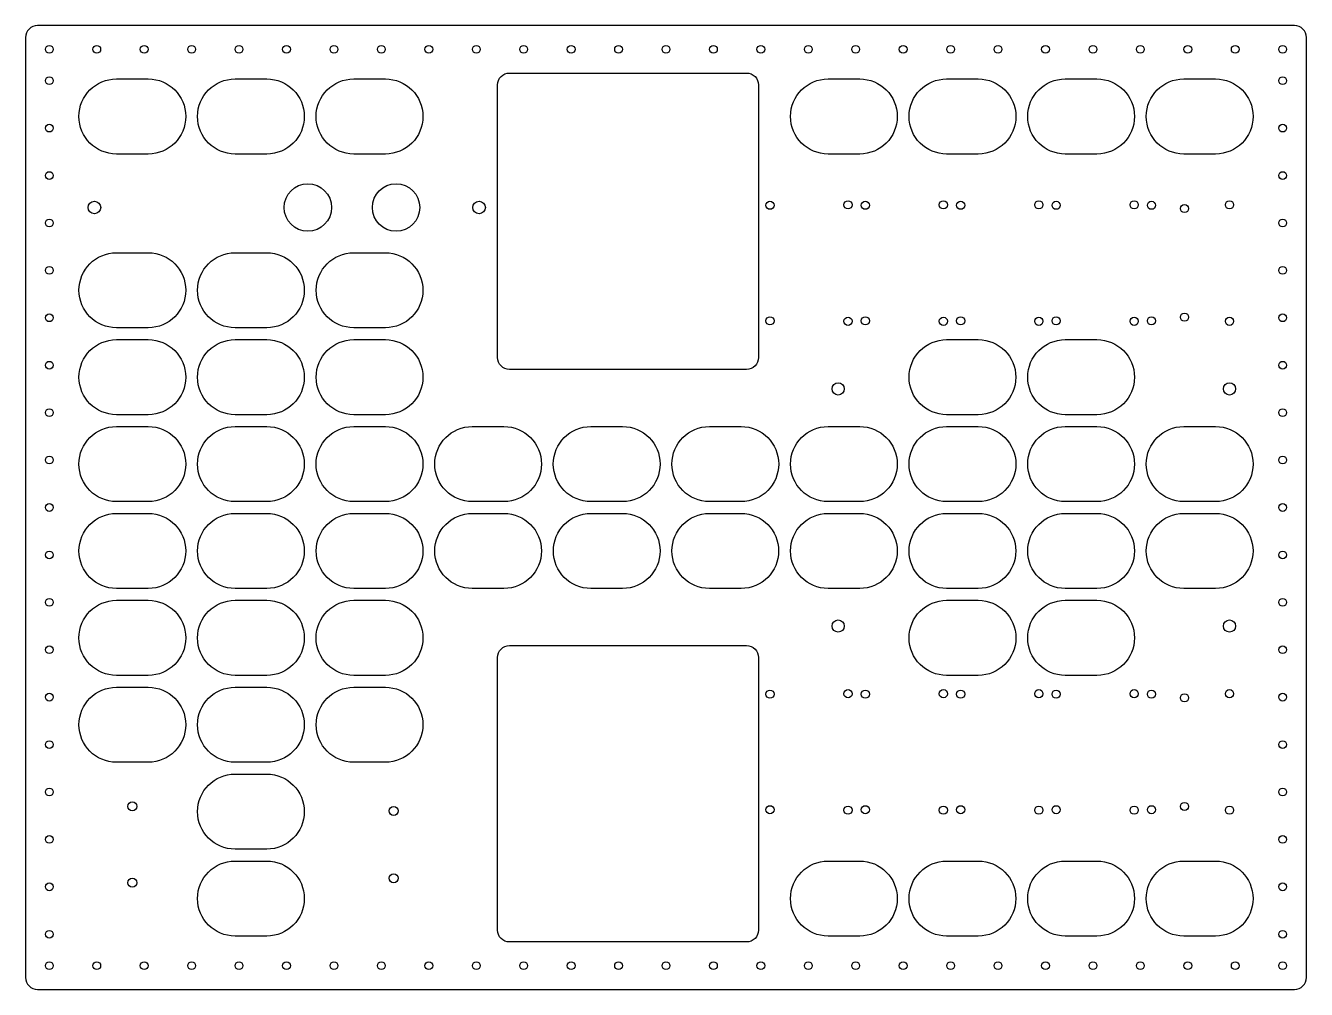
# Model space of a CAD drawing. Header units: inches. Extents: x 0 to 27, y 0 to 20.3.
import ezdxf

# ---------------------------------------------------------------- set-up
doc = ezdxf.new("R2010")
doc.units = ezdxf.units.IN
doc.header["$MEASUREMENT"] = 0

msp = doc.modelspace()

# ---------------------------------------------------------------- linework, layer by layer
for points in [[(0, 0.25, 0.414214), (0.25, 0), (26.75, 0, 0.414214), (27, 0.25), (27, 20.075, 0.414214), (26.75, 20.325), (0.25, 20.325, 0.414214), (0, 20.075)], [(2.584, 19.2, -1), (2.584, 17.617), (1.916, 17.617, -1), (1.916, 19.2)], [(5.084, 19.2, -1), (5.084, 17.617), (4.416, 17.617, -1), (4.416, 19.2)], [(7.584, 19.2, -1), (7.584, 17.617), (6.916, 17.617, -1), (6.916, 19.2)], [(9.95, 13.325), (9.95, 19.075, -0.414214), (10.2, 19.325), (15.2, 19.325, -0.414214), (15.45, 19.075), (15.45, 13.325, -0.414214), (15.2, 13.075), (10.2, 13.075, -0.414214)], [(17.584, 19.2, -1), (17.584, 17.617), (16.916, 17.617, -1), (16.916, 19.2)], [(20.084, 19.2, -1), (20.084, 17.617), (19.416, 17.617, -1), (19.416, 19.2)], [(22.584, 19.2, -1), (22.584, 17.617), (21.916, 17.617, -1), (21.916, 19.2)], [(25.084, 19.2, -1), (25.084, 17.617), (24.416, 17.617, -1), (24.416, 19.2)], [(2.584, 15.535, -1), (2.584, 13.953), (1.916, 13.953, -1), (1.916, 15.535)], [(5.084, 15.535, -1), (5.084, 13.953), (4.416, 13.953, -1), (4.416, 15.535)], [(7.584, 15.535, -1), (7.584, 13.953), (6.916, 13.953, -1), (6.916, 15.535)], [(2.584, 13.702, -1), (2.584, 12.12), (1.916, 12.12, -1), (1.916, 13.702)], [(5.084, 13.702, -1), (5.084, 12.12), (4.416, 12.12, -1), (4.416, 13.702)], [(7.584, 13.702, -1), (7.584, 12.12), (6.916, 12.12, -1), (6.916, 13.702)], [(20.084, 13.702, -1), (20.084, 12.12), (19.416, 12.12, -1), (19.416, 13.702)], [(22.584, 13.702, -1), (22.584, 12.12), (21.916, 12.12, -1), (21.916, 13.702)], [(2.584, 11.87, -1), (2.584, 10.287), (1.916, 10.287, -1), (1.916, 11.87)], [(5.084, 11.87, -1), (5.084, 10.287), (4.416, 10.287, -1), (4.416, 11.87)], [(7.584, 11.87, -1), (7.584, 10.287), (6.916, 10.287, -1), (6.916, 11.87)], [(10.084, 11.87, -1), (10.084, 10.287), (9.416, 10.287, -1), (9.416, 11.87)], [(12.584, 11.87, -1), (12.584, 10.287), (11.916, 10.287, -1), (11.916, 11.87)], [(15.084, 11.87, -1), (15.084, 10.287), (14.416, 10.287, -1), (14.416, 11.87)], [(17.584, 11.87, -1), (17.584, 10.287), (16.916, 10.287, -1), (16.916, 11.87)], [(20.084, 11.87, -1), (20.084, 10.287), (19.416, 10.287, -1), (19.416, 11.87)], [(22.584, 11.87, -1), (22.584, 10.287), (21.916, 10.287, -1), (21.916, 11.87)], [(25.084, 11.87, -1), (25.084, 10.287), (24.416, 10.287, -1), (24.416, 11.87)], [(2.584, 10.037, -1), (2.584, 8.455), (1.916, 8.455, -1), (1.916, 10.037)], [(5.084, 10.037, -1), (5.084, 8.455), (4.416, 8.455, -1), (4.416, 10.037)], [(7.584, 10.037, -1), (7.584, 8.455), (6.916, 8.455, -1), (6.916, 10.037)], [(10.084, 10.037, -1), (10.084, 8.455), (9.416, 8.455, -1), (9.416, 10.037)], [(12.584, 10.037, -1), (12.584, 8.455), (11.916, 8.455, -1), (11.916, 10.037)], [(15.084, 10.037, -1), (15.084, 8.455), (14.416, 8.455, -1), (14.416, 10.037)], [(17.584, 10.037, -1), (17.584, 8.455), (16.916, 8.455, -1), (16.916, 10.037)], [(20.084, 10.037, -1), (20.084, 8.455), (19.416, 8.455, -1), (19.416, 10.037)], [(22.584, 10.037, -1), (22.584, 8.455), (21.916, 8.455, -1), (21.916, 10.037)], [(25.084, 10.037, -1), (25.084, 8.455), (24.416, 8.455, -1), (24.416, 10.037)], [(2.584, 8.205, -1), (2.584, 6.622), (1.916, 6.622, -1), (1.916, 8.205)], [(5.084, 8.205, -1), (5.084, 6.622), (4.416, 6.622, -1), (4.416, 8.205)], [(7.584, 8.205, -1), (7.584, 6.622), (6.916, 6.622, -1), (6.916, 8.205)], [(20.084, 8.205, -1), (20.084, 6.622), (19.416, 6.622, -1), (19.416, 8.205)], [(22.584, 8.205, -1), (22.584, 6.622), (21.916, 6.622, -1), (21.916, 8.205)], [(15.2, 1), (10.2, 1, -0.414214), (9.95, 1.25), (9.95, 7, -0.414214), (10.2, 7.25), (15.2, 7.25, -0.414214), (15.45, 7), (15.45, 1.25, -0.414214)], [(2.584, 6.372, -1), (2.584, 4.79), (1.916, 4.79, -1), (1.916, 6.372)], [(5.084, 6.372, -1), (5.084, 4.79), (4.416, 4.79, -1), (4.416, 6.372)], [(7.584, 6.372, -1), (7.584, 4.79), (6.916, 4.79, -1), (6.916, 6.372)], [(5.084, 4.54, -1), (5.084, 2.957), (4.416, 2.957, -1), (4.416, 4.54)], [(5.084, 2.707, -1), (5.084, 1.125), (4.416, 1.125, -1), (4.416, 2.707)], [(17.584, 2.707, -1), (17.584, 1.125), (16.916, 1.125, -1), (16.916, 2.707)], [(20.084, 2.707, -1), (20.084, 1.125), (19.416, 1.125, -1), (19.416, 2.707)], [(22.584, 2.707, -1), (22.584, 1.125), (21.916, 1.125, -1), (21.916, 2.707)], [(25.084, 2.707, -1), (25.084, 1.125), (24.416, 1.125, -1), (24.416, 2.707)]]:
    msp.add_lwpolyline(points, format="xyb", close=True)
for centre, radius in [((0.5, 19.825), 0.082), ((1.5, 19.825), 0.082), ((2.5, 19.825), 0.082), ((3.5, 19.825), 0.082), ((4.5, 19.825), 0.082), ((5.5, 19.825), 0.082), ((6.5, 19.825), 0.082), ((7.5, 19.825), 0.082), ((8.5, 19.825), 0.082), ((9.5, 19.825), 0.082), ((10.5, 19.825), 0.082), ((11.5, 19.825), 0.082), ((12.5, 19.825), 0.082), ((13.5, 19.825), 0.082), ((14.5, 19.825), 0.082), ((15.5, 19.825), 0.082), ((16.5, 19.825), 0.082), ((17.5, 19.825), 0.082), ((18.5, 19.825), 0.082), ((19.5, 19.825), 0.082), ((20.5, 19.825), 0.082), ((21.5, 19.825), 0.082), ((22.5, 19.825), 0.082), ((23.5, 19.825), 0.082), ((24.5, 19.825), 0.082), ((25.5, 19.825), 0.082), ((26.5, 19.825), 0.082), ((0.5, 19.163), 0.0815), ((26.5, 19.163), 0.0815), ((0.5, 18.163), 0.0815), ((26.5, 18.163), 0.0815), ((0.5, 17.163), 0.0815), ((26.5, 17.163), 0.0815), ((5.95, 16.489), 0.5), ((7.81, 16.489), 0.5), ((1.45, 16.489), 0.133), ((9.56, 16.489), 0.133), ((15.692, 16.536), 0.0855), ((17.338, 16.545), 0.0866), ((17.702, 16.536), 0.0855), ((19.348, 16.545), 0.0866), ((19.713, 16.536), 0.0855), ((21.359, 16.545), 0.0866), ((21.724, 16.536), 0.0855), ((23.37, 16.545), 0.0866), ((23.734, 16.536), 0.0855), ((24.43, 16.467), 0.0855), ((25.38, 16.545), 0.0866), ((0.5, 16.163), 0.0815), ((26.5, 16.163), 0.0815), ((0.5, 15.163), 0.0815), ((26.5, 15.163), 0.0815), ((0.5, 14.163), 0.0815), ((15.692, 14.099), 0.0855), ((17.338, 14.09), 0.0866), ((17.702, 14.099), 0.0855), ((19.348, 14.09), 0.0866), ((19.713, 14.099), 0.0855), ((21.359, 14.09), 0.0866), ((21.724, 14.099), 0.0855), ((23.37, 14.09), 0.0866), ((23.734, 14.099), 0.0855), ((24.43, 14.177), 0.0855), ((25.38, 14.09), 0.0866), ((26.5, 14.163), 0.0815), ((0.5, 13.163), 0.0815), ((26.5, 13.163), 0.0815), ((17.129, 12.663), 0.129), ((25.379, 12.663), 0.129), ((0.5, 12.163), 0.0815), ((26.5, 12.163), 0.0815), ((0.5, 11.163), 0.0815), ((26.5, 11.163), 0.0815), ((0.5, 10.163), 0.0815), ((26.5, 10.163), 0.0815), ((0.5, 9.163), 0.0815), ((26.5, 9.163), 0.0815), ((0.5, 8.163), 0.0815), ((26.5, 8.163), 0.0815), ((17.129, 7.663), 0.129), ((25.379, 7.663), 0.129), ((0.5, 7.163), 0.0815), ((26.5, 7.163), 0.0815), ((0.5, 6.163), 0.0815), ((15.692, 6.226), 0.0855), ((17.338, 6.235), 0.0866), ((17.702, 6.226), 0.0855), ((19.348, 6.235), 0.0866), ((19.713, 6.226), 0.0855), ((21.359, 6.235), 0.0866), ((21.724, 6.226), 0.0855), ((23.37, 6.235), 0.0866), ((23.734, 6.226), 0.0855), ((24.43, 6.148), 0.0855), ((25.38, 6.235), 0.0866), ((26.5, 6.163), 0.0815), ((0.5, 5.163), 0.0815), ((26.5, 5.163), 0.0815), ((0.5, 4.163), 0.0815), ((26.5, 4.163), 0.0815), ((2.25, 3.86), 0.0949), ((7.76, 3.765), 0.0949), ((15.692, 3.789), 0.0855), ((17.338, 3.78), 0.0866), ((17.702, 3.789), 0.0855), ((19.348, 3.78), 0.0866), ((19.713, 3.789), 0.0855), ((21.359, 3.78), 0.0866), ((21.724, 3.789), 0.0855), ((23.37, 3.78), 0.0866), ((23.734, 3.789), 0.0855), ((24.43, 3.858), 0.0855), ((25.38, 3.78), 0.0866), ((0.5, 3.163), 0.0815), ((26.5, 3.163), 0.0815), ((7.76, 2.345), 0.0949), ((0.5, 2.163), 0.0815), ((2.25, 2.25), 0.0949), ((26.5, 2.163), 0.0815), ((0.5, 1.163), 0.0815), ((26.5, 1.163), 0.0815), ((0.5, 0.5), 0.082), ((1.5, 0.5), 0.082), ((2.5, 0.5), 0.082), ((3.5, 0.5), 0.082), ((4.5, 0.5), 0.082), ((5.5, 0.5), 0.082), ((6.5, 0.5), 0.082), ((7.5, 0.5), 0.082), ((8.5, 0.5), 0.082), ((9.5, 0.5), 0.082), ((10.5, 0.5), 0.082), ((11.5, 0.5), 0.082), ((12.5, 0.5), 0.082), ((13.5, 0.5), 0.082), ((14.5, 0.5), 0.082), ((15.5, 0.5), 0.082), ((16.5, 0.5), 0.082), ((17.5, 0.5), 0.082), ((18.5, 0.5), 0.082), ((19.5, 0.5), 0.082), ((20.5, 0.5), 0.082), ((21.5, 0.5), 0.082), ((22.5, 0.5), 0.082), ((23.5, 0.5), 0.082), ((24.5, 0.5), 0.082), ((25.5, 0.5), 0.082), ((26.5, 0.5), 0.082)]:
    msp.add_circle(centre, radius)

doc.saveas('drawing.dxf')
